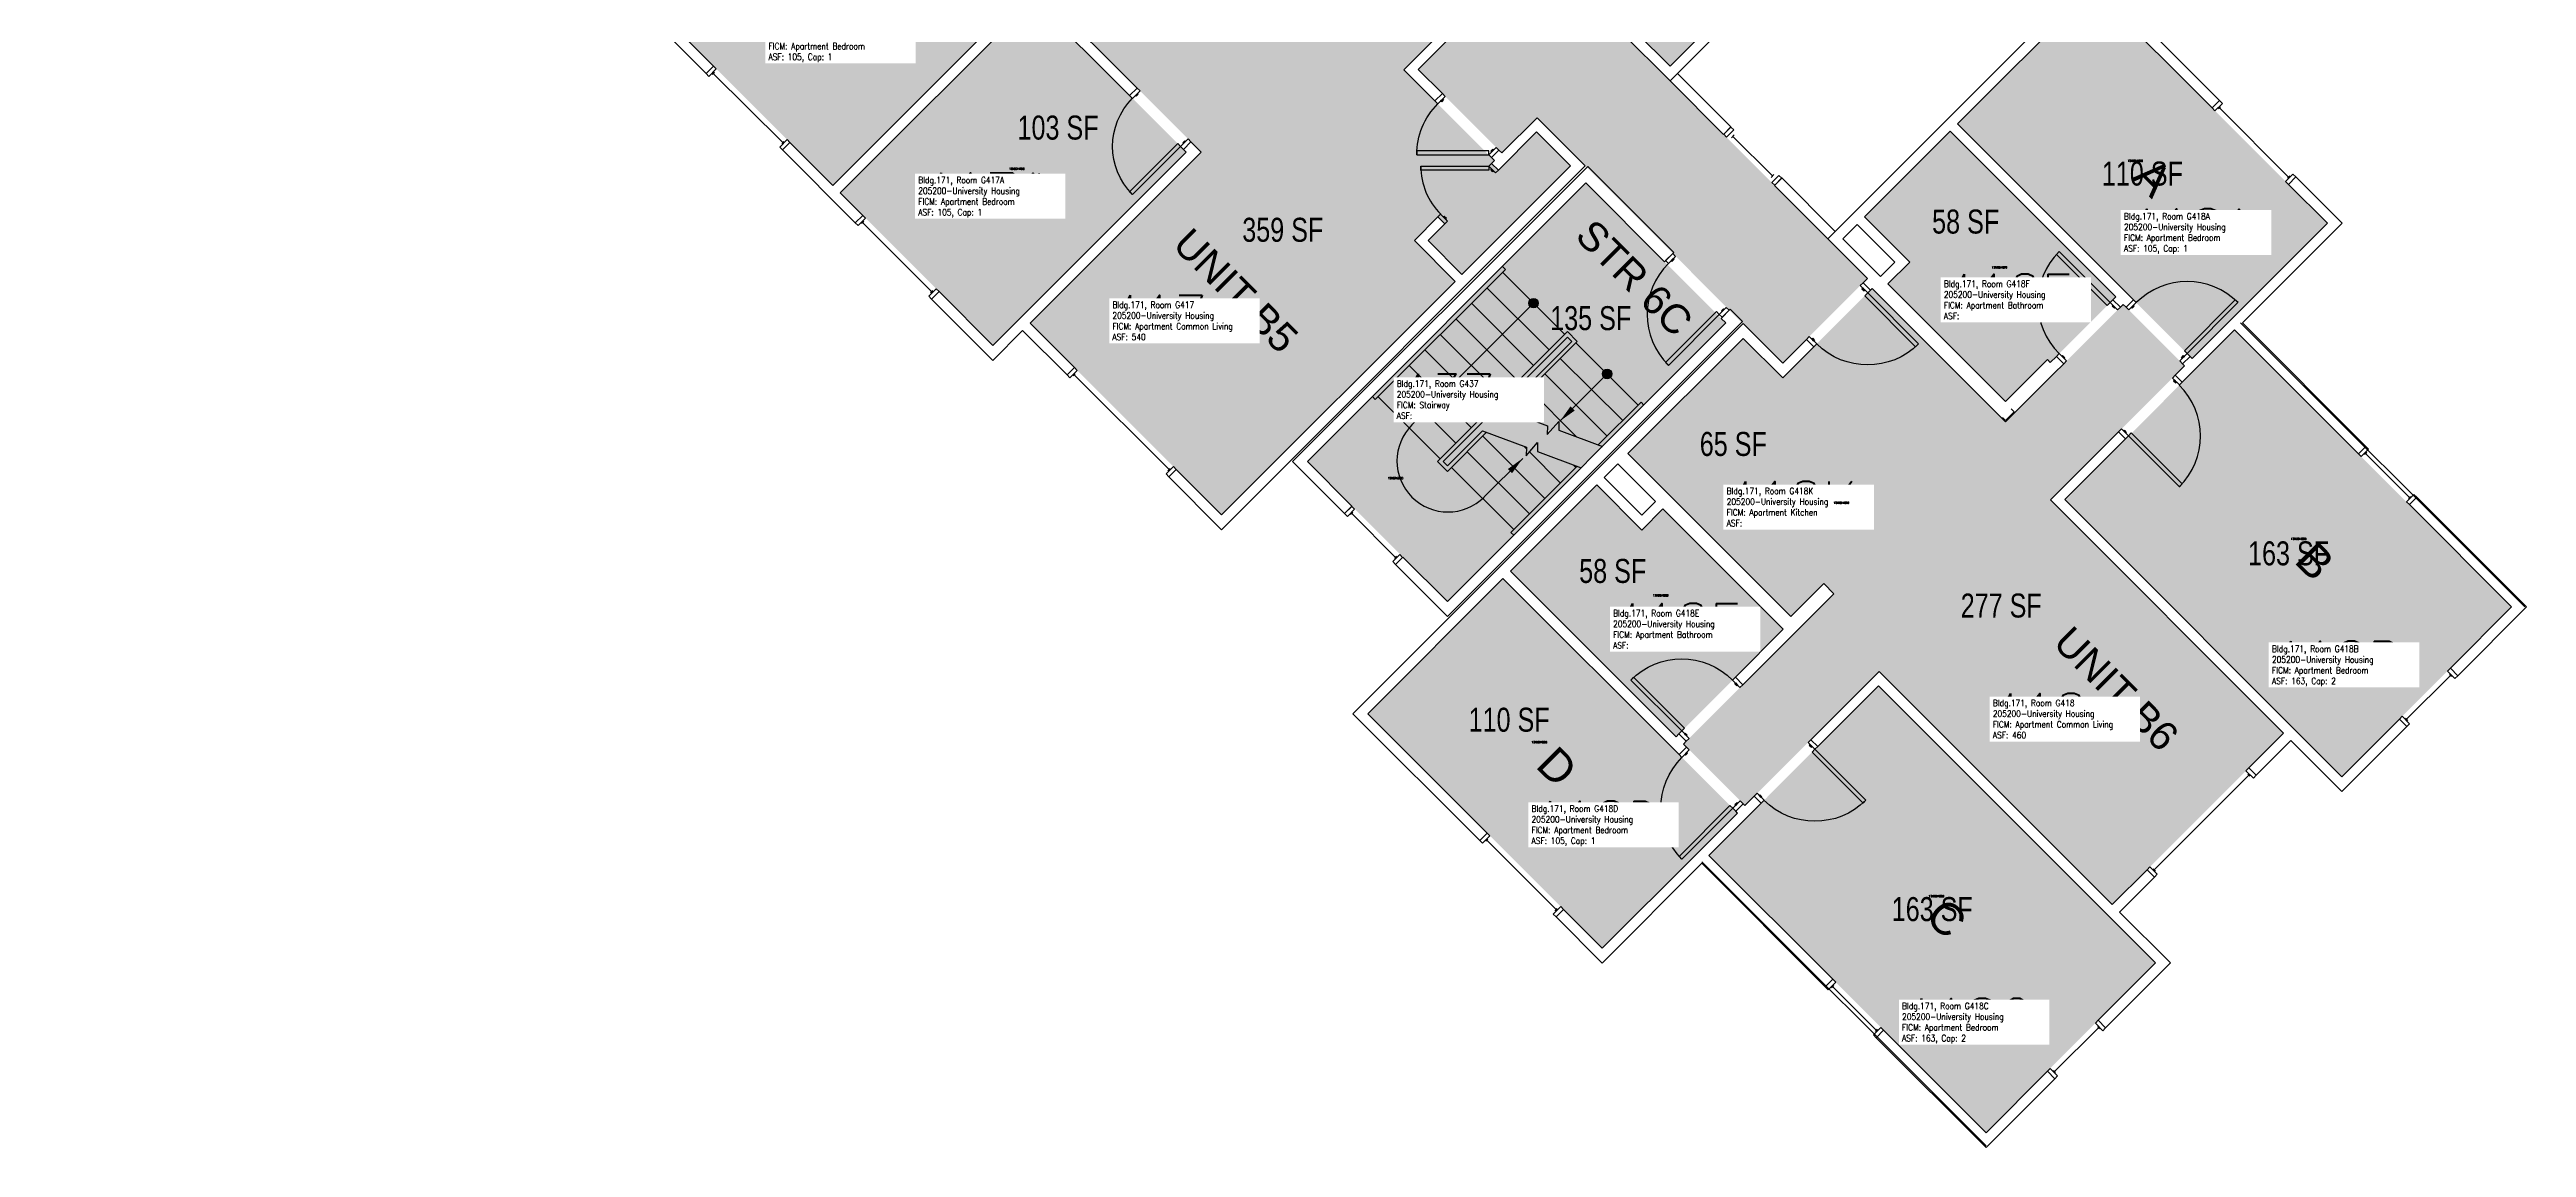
# Model space of a CAD drawing. Header units: inches. Extents: x 1062 to 4030, y -1482 to 1605.
# Drawn here: x 2791 to 4030, y -486 to 63 of the extents above; entities that cross this region are included whole.
import ezdxf
from ezdxf.enums import TextEntityAlignment as Align

# ---------------------------------------------------------------- set-up
doc = ezdxf.new("R2010")
doc.units = ezdxf.units.IN
doc.header["$LTSCALE"] = 192
doc.header["$MEASUREMENT"] = 0
for name, color, linetype in [('A-AREA-IDEN', 1, 'Continuous'), ('A-DOOR', 2, 'Continuous'), ('A-FLOR', 3, 'Continuous'), ('A-GLAZ', 1, 'Continuous'), ('A-IDEN-RNUM', 7, 'Continuous'), ('A-IDEN-SNUM', 4, 'Continuous'), ('A-IDEN-VNUM', 4, 'Continuous'), ('A-WALL', 5, 'Continuous'), ('AREA-TEXT', 3, 'Continuous'), ('Rooms-Category-Color', 7, 'Continuous'), ('Rooms-College-Color', 7, 'Continuous'), ('Rooms-Department-Color', 7, 'Continuous'), ('Rooms-Division-Color', 7, 'Continuous'), ('Rooms-Information', 7, 'Continuous')]:
    doc.layers.add(name, color=color, linetype=linetype)
doc.styles.add('AREA', font='arial.ttf', dxfattribs={"width": 0.75, "height": 12})
doc.styles.add('DIMS', font='arial.ttf')
doc.styles.add('Dimstyle', font='arial.ttf')
doc.styles.add('ROOMSNUMBER', font='txt.shx', dxfattribs={"height": 0.03})
doc.styles.add('ROOMVNUMBER', font='simplex.shx', dxfattribs={"width": 0.85})
doc.styles.get("Standard").update_dxf_attribs({"font": 'arial.ttf'})
doc.dimstyles.new('NBA 2004', dxfattribs={"dimscale": 48, "dimtxt": 0.09375, "dimasz": 0.09375, "dimexe": 0.125, "dimexo": 0.125, "dimgap": 0.0625, "dimtad": 1, "dimdec": 3, "dimzin": 3, "dimdsep": 46, "dimlunit": 4, "dimtxsty": 'DIMS', "dimblk": 'ARCHTICK', "dimcen": 0.09375, "dimdle": 0.125, "dimclrd": 256, "dimclre": 256, "dimclrt": 2, "dimadec": 0, "dimazin": 0, "dimtfac": 0.75, "dimtdec": 3, "dimtmove": 2, "dimatfit": 2, "dimfxl": 1, "dimfrac": 2, "dimtolj": 1, "dimtzin": 0, "dimlwd": -1, "dimlwe": -1, "dimarcsym": 0})

# ---------------------------------------------------------------- blocks, each defined once
blk = doc.blocks.new('_ArchTick')
at = {"color": 0, "linetype": 'ByBlock', "const_width": 0.15}
blk.add_lwpolyline([(-0.5, -0.5), (0.5, 0.5)], dxfattribs=at)

msp = doc.modelspace()

# ---------------------------------------------------------------- hatches: boundary and pattern name
at = {"layer": 'A-FLOR'}
h = msp.add_hatch(color=256, dxfattribs=at)
h.paths.add_polyline_path([(3535.8, -63.7), (3534, -61.9, 0.25479), (3531.8, -62.6), (3535.2, -65.9, 0.25479)])
h.paths.add_polyline_path([(3534, -61.9), (3535.8, -63.7, 0.294533)])
h.paths.add_polyline_path([(3533.5, -64.2), (3531.8, -62.6, 0.414214), (3531.8, -65.9)])
h.paths.add_polyline_path([(3535.2, -65.9), (3533.5, -64.2), (3531.8, -65.9, 0.414214)])
h = msp.add_hatch(color=256, dxfattribs=at)
h.paths.add_polyline_path([(3572.6, -99.1), (3570.8, -97.3, 0.25479), (3568.6, -97.9), (3572, -101.3, 0.25479)])
h.paths.add_polyline_path([(3570.8, -97.3), (3572.6, -99.1, 0.294533)])
h.paths.add_polyline_path([(3570.3, -99.6), (3568.6, -97.9, 0.414214), (3568.6, -101.3)])
h.paths.add_polyline_path([(3572, -101.3), (3570.3, -99.6), (3568.6, -101.3, 0.414214)])
at = {"layer": 'Rooms-Category-Color', "true_color": 0xadadad}
for points in [[(2330.9, 1232.9), (2373.3, 1275.4), (2633.6, 1015.1), (2651.2, 1032.8), (2709.5, 974.6), (2691.8, 956.9), (2821.9, 826.8), (2839.6, 844.5), (2897.8, 786.2), (2880.1, 768.6), (3535.9, 112.8), (3553.6, 130.5), (3595.4, 88.6), (3577.7, 71), (3700.5, -51.8), (3658, -94.2), (3535.3, 28.5), (3517.6, 10.9), (3475.8, 52.7), (3493.5, 70.3), (2837.7, 726.1), (2820, 708.5), (2761.8, 766.7), (2779.5, 784.4), (2649.3, 914.5), (2631.7, 896.8), (2573.5, 955), (2591.1, 972.7)], [(3559.7, -4.1), (3629.7, -74.1), (3490.4, -213.4), (3420.4, -143.4)]]:
    msp.add_hatch(color=253, dxfattribs=at).paths.add_polyline_path(points)
at = {"layer": 'Rooms-Category-Color', "true_color": 0x728ef3}
for points in [[(3503.5, 152.6), (3536.2, 119.9), (3553.9, 137.6), (3599.1, 92.4), (3600.5, 93.8), (3604, 90.3), (3584.9, 71.2), (3601.8, 54.3), (3656.1, 108.6), (3639.2, 125.5), (3630.8, 117.2), (3627.4, 120.6), (3639.2, 132.4), (3659.6, 112), (3776.3, 228.8), (3680.5, 324.6), (3594.9, 239), (3320.7, 513.3), (3279.7, 472.3), (3300.3, 451.7), (3307.3, 458.7), (3432.5, 333.5), (3425.5, 326.5), (3446.1, 305.9), (3455.9, 315.7), (3476.8, 294.7), (3471.7, 289.6), (3551, 210.3), (3508.3, 167.6), (3513.4, 162.5)], [(3453.7, 102.7), (3486.3, 70.1), (3468.7, 52.4), (3513.9, 7.1), (3512.5, 5.7), (3515.9, 2.3), (3535, 21.4), (3552, 4.4), (3497.7, -49.8), (3480.8, -32.9), (3489.1, -24.6), (3485.6, -21.1), (3473.9, -32.9), (3494.3, -53.3), (3377.5, -170), (3281.7, -74.2), (3367.3, 11.3), (3093, 285.6), (3134, 326.6), (3154.6, 306), (3147.5, 298.9), (3272.7, 173.7), (3279.8, 180.8), (3300.4, 160.2), (3290.6, 150.4), (3311.5, 129.5), (3316.7, 134.6), (3396, 55.3), (3438.6, 98), (3443.8, 92.9)], [(3448.5, 107.9), (3352, 204.4), (3299.4, 151.8), (3396, 55.3)], [(3279.7, 91.4), (3203.6, 167.5), (3106.9, 70.8), (3183.1, -5.3)], [(3263.1, -85.4), (3186.8, -9), (3283.5, 87.7), (3359.8, 11.3)], [(3813.2, 93.1), (3745.6, 25.5), (3833.6, -62.6), (3862.8, -91.8), (3930.5, -24.2)], [(3741.8, 21.8), (3824.7, -61.1), (3791.9, -93.9), (3790.5, -92.4), (3769.5, -113.4), (3710.7, -54.6), (3721.7, -43.7), (3699, -21), (3742.9, 22.8)], [(3828.4, -64.8), (3859.1, -95.5), (3792, -162.6), (3908.6, -279.2), (3822.9, -364.9), (3706.3, -248.4), (3639.2, -315.4), (3608.5, -284.7), (3683.7, -209.5), (3678.6, -204.3), (3719.7, -163.2), (3658, -101.6), (3702.8, -56.9), (3769.5, -123.6)], [(3580.7, -139.4), (3638.3, -81.8), (3719.7, -163.2), (3662.1, -220.8)], [(3884, -77.5), (3799.7, -162.4), (3937.8, -301), (4022.6, -216.1)], [(3565.1, -155), (3521.9, -198.2), (3604.8, -281), (3658.4, -227.3), (3598.2, -167.1), (3587.7, -177.7)], [(3518.2, -201.9), (3450.6, -269.5), (3567.9, -386.8), (3635.5, -319.2)], [(3706, -255.5), (3621.2, -340.4), (3759.8, -479), (3844.6, -394.1)]]:
    msp.add_hatch(color=171, dxfattribs=at).paths.add_polyline_path(points)
at = {"layer": 'Rooms-College-Color', "true_color": 0xadadad}
for points in [[(2330.9, 1232.9), (2373.3, 1275.4), (2633.6, 1015.1), (2651.2, 1032.8), (2709.5, 974.6), (2691.8, 956.9), (2821.9, 826.8), (2839.6, 844.5), (2897.8, 786.2), (2880.1, 768.6), (3535.9, 112.8), (3553.6, 130.5), (3595.4, 88.6), (3577.7, 71), (3700.5, -51.8), (3658, -94.2), (3535.3, 28.5), (3517.6, 10.9), (3475.8, 52.7), (3493.5, 70.3), (2837.7, 726.1), (2820, 708.5), (2761.8, 766.7), (2779.5, 784.4), (2649.3, 914.5), (2631.7, 896.8), (2573.5, 955), (2591.1, 972.7)], [(3503.5, 152.6), (3536.2, 119.9), (3553.9, 137.6), (3599.1, 92.4), (3600.5, 93.8), (3604, 90.3), (3584.9, 71.2), (3601.8, 54.3), (3656.1, 108.6), (3639.2, 125.5), (3630.8, 117.2), (3627.4, 120.6), (3639.2, 132.4), (3659.6, 112), (3776.3, 228.8), (3680.5, 324.6), (3594.9, 239), (3320.7, 513.3), (3279.7, 472.3), (3300.3, 451.7), (3307.3, 458.7), (3432.5, 333.5), (3425.5, 326.5), (3446.1, 305.9), (3455.9, 315.7), (3476.8, 294.7), (3471.7, 289.6), (3551, 210.3), (3508.3, 167.6), (3513.4, 162.5)], [(3453.7, 102.7), (3486.3, 70.1), (3468.7, 52.4), (3513.9, 7.1), (3512.5, 5.7), (3515.9, 2.3), (3535, 21.4), (3552, 4.4), (3497.7, -49.8), (3480.8, -32.9), (3489.1, -24.6), (3485.6, -21.1), (3473.9, -32.9), (3494.3, -53.3), (3377.5, -170), (3281.7, -74.2), (3367.3, 11.3), (3093, 285.6), (3134, 326.6), (3154.6, 306), (3147.5, 298.9), (3272.7, 173.7), (3279.8, 180.8), (3300.4, 160.2), (3290.6, 150.4), (3311.5, 129.5), (3316.7, 134.6), (3396, 55.3), (3438.6, 98), (3443.8, 92.9)], [(3448.5, 107.9), (3352, 204.4), (3299.4, 151.8), (3396, 55.3)], [(3279.7, 91.4), (3203.6, 167.5), (3106.9, 70.8), (3183.1, -5.3)], [(3263.1, -85.4), (3186.8, -9), (3283.5, 87.7), (3359.8, 11.3)], [(3813.2, 93.1), (3745.6, 25.5), (3833.6, -62.6), (3862.8, -91.8), (3930.5, -24.2)], [(3741.8, 21.8), (3824.7, -61.1), (3791.9, -93.9), (3790.5, -92.4), (3769.5, -113.4), (3710.7, -54.6), (3721.7, -43.7), (3699, -21), (3742.9, 22.8)], [(3559.7, -4.1), (3629.7, -74.1), (3490.4, -213.4), (3420.4, -143.4)], [(3828.4, -64.8), (3859.1, -95.5), (3792, -162.6), (3908.6, -279.2), (3822.9, -364.9), (3706.3, -248.4), (3639.2, -315.4), (3608.5, -284.7), (3683.7, -209.5), (3678.6, -204.3), (3719.7, -163.2), (3658, -101.6), (3702.8, -56.9), (3769.5, -123.6)], [(3580.7, -139.4), (3638.3, -81.8), (3719.7, -163.2), (3662.1, -220.8)], [(3884, -77.5), (3799.7, -162.4), (3937.8, -301), (4022.6, -216.1)], [(3565.1, -155), (3521.9, -198.2), (3604.8, -281), (3658.4, -227.3), (3598.2, -167.1), (3587.7, -177.7)], [(3518.2, -201.9), (3450.6, -269.5), (3567.9, -386.8), (3635.5, -319.2)], [(3706, -255.5), (3621.2, -340.4), (3759.8, -479), (3844.6, -394.1)]]:
    msp.add_hatch(color=253, dxfattribs=at).paths.add_polyline_path(points)
at = {"layer": 'Rooms-Department-Color', "true_color": 0xacacac}
for points in [[(2330.9, 1232.9), (2373.3, 1275.4), (2633.6, 1015.1), (2651.2, 1032.8), (2709.5, 974.6), (2691.8, 956.9), (2821.9, 826.8), (2839.6, 844.5), (2897.8, 786.2), (2880.1, 768.6), (3535.9, 112.8), (3553.6, 130.5), (3595.4, 88.6), (3577.7, 71), (3700.5, -51.8), (3658, -94.2), (3535.3, 28.5), (3517.6, 10.9), (3475.8, 52.7), (3493.5, 70.3), (2837.7, 726.1), (2820, 708.5), (2761.8, 766.7), (2779.5, 784.4), (2649.3, 914.5), (2631.7, 896.8), (2573.5, 955), (2591.1, 972.7)], [(3559.7, -4.1), (3629.7, -74.1), (3490.4, -213.4), (3420.4, -143.4)]]:
    msp.add_hatch(color=253, dxfattribs=at).paths.add_polyline_path(points)
at = {"layer": 'Rooms-Department-Color', "true_color": 0x604aed}
for points in [[(3503.5, 152.6), (3536.2, 119.9), (3553.9, 137.6), (3599.1, 92.4), (3600.5, 93.8), (3604, 90.3), (3584.9, 71.2), (3601.8, 54.3), (3656.1, 108.6), (3639.2, 125.5), (3630.8, 117.2), (3627.4, 120.6), (3639.2, 132.4), (3659.6, 112), (3776.3, 228.8), (3680.5, 324.6), (3594.9, 239), (3320.7, 513.3), (3279.7, 472.3), (3300.3, 451.7), (3307.3, 458.7), (3432.5, 333.5), (3425.5, 326.5), (3446.1, 305.9), (3455.9, 315.7), (3476.8, 294.7), (3471.7, 289.6), (3551, 210.3), (3508.3, 167.6), (3513.4, 162.5)], [(3453.7, 102.7), (3486.3, 70.1), (3468.7, 52.4), (3513.9, 7.1), (3512.5, 5.7), (3515.9, 2.3), (3535, 21.4), (3552, 4.4), (3497.7, -49.8), (3480.8, -32.9), (3489.1, -24.6), (3485.6, -21.1), (3473.9, -32.9), (3494.3, -53.3), (3377.5, -170), (3281.7, -74.2), (3367.3, 11.3), (3093, 285.6), (3134, 326.6), (3154.6, 306), (3147.5, 298.9), (3272.7, 173.7), (3279.8, 180.8), (3300.4, 160.2), (3290.6, 150.4), (3311.5, 129.5), (3316.7, 134.6), (3396, 55.3), (3438.6, 98), (3443.8, 92.9)], [(3448.5, 107.9), (3352, 204.4), (3299.4, 151.8), (3396, 55.3)], [(3279.7, 91.4), (3203.6, 167.5), (3106.9, 70.8), (3183.1, -5.3)], [(3263.1, -85.4), (3186.8, -9), (3283.5, 87.7), (3359.8, 11.3)], [(3813.2, 93.1), (3745.6, 25.5), (3833.6, -62.6), (3862.8, -91.8), (3930.5, -24.2)], [(3741.8, 21.8), (3824.7, -61.1), (3791.9, -93.9), (3790.5, -92.4), (3769.5, -113.4), (3710.7, -54.6), (3721.7, -43.7), (3699, -21), (3742.9, 22.8)], [(3828.4, -64.8), (3859.1, -95.5), (3792, -162.6), (3908.6, -279.2), (3822.9, -364.9), (3706.3, -248.4), (3639.2, -315.4), (3608.5, -284.7), (3683.7, -209.5), (3678.6, -204.3), (3719.7, -163.2), (3658, -101.6), (3702.8, -56.9), (3769.5, -123.6)], [(3580.7, -139.4), (3638.3, -81.8), (3719.7, -163.2), (3662.1, -220.8)], [(3884, -77.5), (3799.7, -162.4), (3937.8, -301), (4022.6, -216.1)], [(3565.1, -155), (3521.9, -198.2), (3604.8, -281), (3658.4, -227.3), (3598.2, -167.1), (3587.7, -177.7)], [(3518.2, -201.9), (3450.6, -269.5), (3567.9, -386.8), (3635.5, -319.2)], [(3706, -255.5), (3621.2, -340.4), (3759.8, -479), (3844.6, -394.1)]]:
    msp.add_hatch(color=173, dxfattribs=at).paths.add_polyline_path(points)
at = {"layer": 'Rooms-Division-Color', "true_color": 0xadadad}
for points in [[(2330.9, 1232.9), (2373.3, 1275.4), (2633.6, 1015.1), (2651.2, 1032.8), (2709.5, 974.6), (2691.8, 956.9), (2821.9, 826.8), (2839.6, 844.5), (2897.8, 786.2), (2880.1, 768.6), (3535.9, 112.8), (3553.6, 130.5), (3595.4, 88.6), (3577.7, 71), (3700.5, -51.8), (3658, -94.2), (3535.3, 28.5), (3517.6, 10.9), (3475.8, 52.7), (3493.5, 70.3), (2837.7, 726.1), (2820, 708.5), (2761.8, 766.7), (2779.5, 784.4), (2649.3, 914.5), (2631.7, 896.8), (2573.5, 955), (2591.1, 972.7)], [(3559.7, -4.1), (3629.7, -74.1), (3490.4, -213.4), (3420.4, -143.4)]]:
    msp.add_hatch(color=253, dxfattribs=at).paths.add_polyline_path(points)
at = {"layer": 'Rooms-Division-Color', "true_color": 0x604aed}
for points in [[(3503.5, 152.6), (3536.2, 119.9), (3553.9, 137.6), (3599.1, 92.4), (3600.5, 93.8), (3604, 90.3), (3584.9, 71.2), (3601.8, 54.3), (3656.1, 108.6), (3639.2, 125.5), (3630.8, 117.2), (3627.4, 120.6), (3639.2, 132.4), (3659.6, 112), (3776.3, 228.8), (3680.5, 324.6), (3594.9, 239), (3320.7, 513.3), (3279.7, 472.3), (3300.3, 451.7), (3307.3, 458.7), (3432.5, 333.5), (3425.5, 326.5), (3446.1, 305.9), (3455.9, 315.7), (3476.8, 294.7), (3471.7, 289.6), (3551, 210.3), (3508.3, 167.6), (3513.4, 162.5)], [(3453.7, 102.7), (3486.3, 70.1), (3468.7, 52.4), (3513.9, 7.1), (3512.5, 5.7), (3515.9, 2.3), (3535, 21.4), (3552, 4.4), (3497.7, -49.8), (3480.8, -32.9), (3489.1, -24.6), (3485.6, -21.1), (3473.9, -32.9), (3494.3, -53.3), (3377.5, -170), (3281.7, -74.2), (3367.3, 11.3), (3093, 285.6), (3134, 326.6), (3154.6, 306), (3147.5, 298.9), (3272.7, 173.7), (3279.8, 180.8), (3300.4, 160.2), (3290.6, 150.4), (3311.5, 129.5), (3316.7, 134.6), (3396, 55.3), (3438.6, 98), (3443.8, 92.9)], [(3448.5, 107.9), (3352, 204.4), (3299.4, 151.8), (3396, 55.3)], [(3279.7, 91.4), (3203.6, 167.5), (3106.9, 70.8), (3183.1, -5.3)], [(3263.1, -85.4), (3186.8, -9), (3283.5, 87.7), (3359.8, 11.3)], [(3813.2, 93.1), (3745.6, 25.5), (3833.6, -62.6), (3862.8, -91.8), (3930.5, -24.2)], [(3741.8, 21.8), (3824.7, -61.1), (3791.9, -93.9), (3790.5, -92.4), (3769.5, -113.4), (3710.7, -54.6), (3721.7, -43.7), (3699, -21), (3742.9, 22.8)], [(3828.4, -64.8), (3859.1, -95.5), (3792, -162.6), (3908.6, -279.2), (3822.9, -364.9), (3706.3, -248.4), (3639.2, -315.4), (3608.5, -284.7), (3683.7, -209.5), (3678.6, -204.3), (3719.7, -163.2), (3658, -101.6), (3702.8, -56.9), (3769.5, -123.6)], [(3580.7, -139.4), (3638.3, -81.8), (3719.7, -163.2), (3662.1, -220.8)], [(3884, -77.5), (3799.7, -162.4), (3937.8, -301), (4022.6, -216.1)], [(3565.1, -155), (3521.9, -198.2), (3604.8, -281), (3658.4, -227.3), (3598.2, -167.1), (3587.7, -177.7)], [(3518.2, -201.9), (3450.6, -269.5), (3567.9, -386.8), (3635.5, -319.2)], [(3706, -255.5), (3621.2, -340.4), (3759.8, -479), (3844.6, -394.1)]]:
    msp.add_hatch(color=173, dxfattribs=at).paths.add_polyline_path(points)

# ---------------------------------------------------------------- linework, layer by layer
at = {"layer": 'A-DOOR'}
for points in [[(3336.7, 41.9), (3335.3, 43.3), (3331.5, 39.6), (3333, 38.2)], [(3335.4, 40.7), (3335.8, 40.3), (3334.7, 39.3), (3334.4, 39.6)], [(3489.3, 39.2), (3487.9, 40.6), (3484.2, 36.9), (3485.6, 35.5)], [(3488.1, 37.9), (3488.4, 37.6), (3487.4, 36.5), (3487, 36.9)], [(3357, 14.2), (3355.6, 15.6), (3331.5, -8.5), (3333, -9.9)], [(3360.7, 17.9), (3362.1, 16.5), (3358.4, 12.7), (3357, 14.2)], [(3359.5, 16.6), (3359.1, 17), (3358.1, 15.9), (3358.4, 15.6)], [(3514.8, 13.7), (3516.2, 12.3), (3512.5, 8.6), (3511.1, 10)], [(3513.5, 12.5), (3513.2, 12.8), (3512.1, 11.8), (3512.5, 11.4)], [(3511.1, 10), (3511.1, 12), (3475.1, 12), (3475.1, 10)], [(3511.1, 4.3), (3511.1, 2.3), (3477.1, 2.3), (3477.1, 4.3)], [(3514.5, 0.9), (3515.9, 2.3), (3512.5, 5.7), (3511.1, 4.3)], [(3513.6, 1.8), (3513.2, 1.5), (3512.1, 2.6), (3512.5, 2.9)], [(3490.5, -23.2), (3489.1, -24.6), (3485.6, -21.1), (3487, -19.7)], [(3489.5, -22.2), (3489.9, -21.8), (3488.8, -20.8), (3488.5, -21.1)], [(3604.5, -40.8), (3603.1, -39.4), (3599.5, -42.9), (3601, -44.4)], [(3603.4, -41.9), (3603.8, -42.2), (3602.7, -43.3), (3602.4, -42.9)], [(3821.8, -63.9), (3820.4, -65.3), (3795, -39.9), (3796.4, -38.4)], [(3696.9, -55.4), (3698.3, -54), (3702, -57.7), (3700.6, -59.1)], [(3698.1, -56.6), (3697.7, -57), (3698.8, -58.1), (3699.2, -57.7)], [(3700.6, -59.1), (3699.2, -60.5), (3724.6, -86), (3726, -84.6)], [(3626.4, -69.8), (3625, -68.4), (3599.5, -93.9), (3601, -95.3)], [(3629.9, -66.3), (3631.4, -67.7), (3627.8, -71.2), (3626.4, -69.8)], [(3628.9, -67.3), (3628.5, -67), (3627.5, -68), (3627.8, -68.4)], [(3825.5, -67.6), (3827, -66.2), (3823.2, -62.5), (3821.8, -63.9)], [(3824.3, -66.4), (3824, -66.7), (3822.9, -65.7), (3823.2, -65.3)], [(3831.2, -67.6), (3829.8, -66.2), (3833.5, -62.5), (3834.9, -63.9)], [(3832.5, -66.4), (3832.8, -66.7), (3833.9, -65.7), (3833.5, -65.3)], [(3860.4, -89.4), (3859, -88), (3884.4, -62.5), (3885.8, -63.9)], [(3671.4, -80.9), (3670, -82.3), (3673.7, -86), (3675.1, -84.6)], [(3672.6, -82.1), (3673, -81.7), (3674, -82.8), (3673.7, -83.2)], [(3800.1, -93.1), (3798.7, -94.5), (3795, -90.8), (3796.4, -89.3)], [(3798.9, -91.8), (3799.2, -91.5), (3798.1, -90.4), (3797.8, -90.8)], [(3856.7, -93.1), (3858.1, -94.5), (3861.8, -90.8), (3860.4, -89.4)], [(3857.9, -91.8), (3857.6, -91.5), (3858.6, -90.4), (3859, -90.8)], [(3853, -101.7), (3854.4, -100.2), (3857.9, -103.7), (3856.5, -105.1)], [(3854, -102.6), (3853.6, -103), (3854.7, -104), (3855.1, -103.7)], [(3827.6, -127.1), (3826.1, -128.5), (3829.6, -132), (3831, -130.6)], [(3828.5, -128.1), (3828.9, -127.7), (3829.9, -128.8), (3829.6, -129.1)], [(3831, -130.6), (3832.4, -129.1), (3857.9, -154.6), (3856.5, -156)], [(3607.6, -278.1), (3609, -276.7), (3583.5, -251.3), (3582.1, -252.7)], [(3636.7, -256.4), (3638.2, -255), (3634.5, -251.3), (3633, -252.7)], [(3635.5, -255.2), (3635.2, -255.5), (3634.1, -254.5), (3634.5, -254.1)], [(3611.3, -281.9), (3609.9, -283.3), (3606.2, -279.6), (3607.6, -278.1)], [(3610.1, -280.6), (3610.4, -280.3), (3609.3, -279.2), (3609, -279.6)], [(3670.8, -283.9), (3672.2, -282.5), (3675.6, -285.9), (3674.2, -287.3)], [(3671.8, -284.9), (3671.4, -285.2), (3672.5, -286.3), (3672.8, -285.9)], [(3611.4, -287.6), (3610, -286.2), (3606.3, -289.9), (3607.7, -291.4)], [(3610.2, -288.9), (3610.5, -289.2), (3609.5, -290.3), (3609.1, -289.9)], [(3674.2, -287.3), (3672.8, -288.8), (3698.3, -314.2), (3699.7, -312.8)], [(3645.3, -309.3), (3643.9, -310.8), (3647.4, -314.2), (3648.8, -312.8)], [(3633.2, -316.8), (3631.7, -315.4), (3606.3, -340.9), (3607.7, -342.3)], [(3636.9, -313.1), (3638.3, -314.5), (3634.6, -318.2), (3633.2, -316.8)], [(3635.6, -314.3), (3635.3, -314), (3634.2, -315), (3634.6, -315.4)], [(3646.3, -310.3), (3646.7, -310), (3647.7, -311), (3647.4, -311.4)]]:
    msp.add_lwpolyline(points, close=True, dxfattribs=at)
at = {"layer": 'A-DOOR', "extrusion": (0, 0, -1)}
for centre, radius, start, end in [((-3357, 14.2), 34, 315, 45), ((-3511.1, 10), 36, 360, 45), ((-3700.6, -59.1), 36, 225, 315), ((-3607.6, -278.1), 36, 45, 135), ((-3633.2, -316.8), 36, 315, 45), ((-3674.2, -287.3), 36, 225, 315)]:
    msp.add_arc(centre, radius, start, end, dxfattribs=at)
at = {"layer": 'A-DOOR'}
for centre, radius, start, end in [((3511.1, 4.3), 34, 180, 225), ((3626.4, -69.8), 36, 135, 225), ((3821.8, -63.9), 36, 135, 225), ((3860.4, -89.4), 36, 45, 135), ((3831, -130.6), 36, 315, 45)]:
    msp.add_arc(centre, radius, start, end, dxfattribs=at)
at = {"layer": 'A-FLOR'}
for p, q in [((3519.4, -47.3), (3454.3, -112.3)), ((3519.4, -47.3), (3518, -45.9)), ((3549.1, -79.8), (3518, -48.7)), ((3541.3, -87.6), (3510.2, -56.5)), ((3533.5, -64.2), (3472.7, -125.1)), ((3525.7, -103.1), (3494.6, -72)), ((3533.5, -95.4), (3502.4, -64.2)), ((3550.5, -78.4), (3485.4, -143.4)), ((3518, -110.9), (3486.8, -79.8)), ((3550.5, -81.2), (3488.3, -143.4)), ((3518.6, -117.4), (3552.6, -83.3)), ((3520.6, -118.1), (3555.4, -83.3)), ((3550.5, -78.4), (3555.4, -83.3)), ((3550.5, -81.2), (3552.6, -83.3)), ((3554.7, -84), (3585.8, -115.2)), ((3502.4, -126.5), (3471.3, -95.4)), ((3510.2, -118.7), (3479.1, -87.6)), ((3546.9, -91.8), (3578.1, -122.9)), ((3454.3, -112.3), (3452.9, -110.9)), ((3486.8, -142), (3455.7, -110.9)), ((3494.6, -134.2), (3463.5, -103.1)), ((3531.4, -107.4), (3555, -131)), ((3539.2, -99.6), (3570.3, -130.7)), ((3523.6, -115.2), (3530.2, -121.7)), ((3587.3, -113.7), (3565.9, -135.1)), ((3587.3, -113.7), (3588.7, -115.2)), ((3508, -128), (3490.4, -145.6)), ((3510, -128.7), (3490.4, -148.4)), ((3508.1, -130.7), (3539.2, -161.8)), ((3508.1, -130.7), (3539.2, -161.8)), ((3528.6, -135.7), (3529.8, -136.9)), ((3485.4, -143.4), (3490.4, -148.4)), ((3488.3, -143.4), (3490.4, -145.6)), ((3492.5, -146.3), (3523.6, -177.4)), ((3500.3, -138.5), (3531.4, -169.6)), ((3555.3, -145.7), (3522.2, -178.8)), ((3531.5, -138.6), (3546.9, -154)), ((3553.4, -145), (3554.7, -146.3)), ((3523.6, -180.2), (3522.2, -178.8))]:
    msp.add_line(p, q, dxfattribs=at)
for points in [[(3518.6, -117.4), (3540.5, -125.5), (3540.4, -129.9), (3546.1, -123.3), (3546.1, -127.7), (3568, -135.9)], [(3508, -128), (3529.9, -136.2), (3529.8, -140.5), (3535.5, -133.9), (3535.5, -138.3), (3557.4, -146.5)]]:
    msp.add_lwpolyline(points, dxfattribs=at)
for centre in [(3533.5, -64.2), (3570.3, -99.6)]:
    msp.add_circle(centre, 2.38, dxfattribs=at)
msp.add_arc((3490.7, -143.1), 25.5, 135, 315, dxfattribs=at)
at = {"layer": 'A-GLAZ'}
for p, q in [((3123.9, 51.2), (3122.8, 50.2)), ((3158, 16.1), (3123.3, 50.7)), ((3877, 34), (3876, 33)), ((3876.5, 33.5), (3911.1, -1.2)), ((3158.5, 16.6), (3157.5, 15.5)), ((3633.9, 19.9), (3632.5, 18.5)), ((3653, -0.6), (3633.2, 19.2)), ((3653.7, 0.1), (3652.3, -1.3)), ((3911.7, -0.6), (3910.6, -1.7)), ((3198.5, -23.3), (3197.4, -24.4)), ((3232.6, -58.5), (3197.9, -23.9)), ((3233.1, -58), (3232, -59.1)), ((3304.3, -99.5), (3303.3, -100.6)), ((3351.2, -147.4), (3303.8, -100.1)), ((3351.7, -146.9), (3350.6, -148)), ((3950.2, -138.9), (3949.1, -139.9)), ((3949.6, -139.4), (3971.6, -161.3)), ((3972.1, -160.8), (3971, -161.8)), ((3443.1, -168.8), (3442, -169.9)), ((3442.6, -169.3), (3464.5, -191.3)), ((3465, -190.7), (3464, -191.8)), ((3970.1, -272.3), (3992.1, -250.4)), ((3991.5, -249.9), (3992.6, -250.9)), ((3969.6, -271.8), (3970.7, -272.9)), ((3891.3, -300.2), (3843.9, -347.6)), ((3890.8, -299.7), (3891.8, -300.8)), ((3509.7, -333.3), (3510.7, -332.3)), ((3510.2, -332.8), (3544.8, -367.4)), ((3843.4, -347.1), (3844.5, -348.2)), ((3544.3, -368), (3545.4, -366.9)), ((3682.5, -406.5), (3683.6, -405.4)), ((3683.1, -406), (3705, -427.9)), ((3704.5, -428.4), (3705.5, -427.3)), ((3816, -426.5), (3794.1, -448.4)), ((3815.5, -425.9), (3816.5, -427)), ((3793.5, -447.9), (3794.6, -448.9))]:
    msp.add_line(p, q, dxfattribs=at)
for points in [[(3121.1, 49.2), (3119.7, 50.6), (3123.4, 54.3), (3124.8, 52.9)], [(3874.3, 32), (3872.9, 33.4), (3876.6, 37.1), (3878, 35.7)], [(3156.5, 13.8), (3157.9, 12.4), (3161.6, 16.1), (3160.2, 17.6)], [(3630, 18.8), (3628.6, 20.3), (3632.2, 23.8), (3633.6, 22.4)], [(3909.6, -3.4), (3911, -4.8), (3914.8, -1.1), (3913.3, 0.3)], [(3652.7, -3.8), (3654.1, -5.2), (3657.6, -1.7), (3656.2, -0.3)], [(3195.7, -25.4), (3194.3, -24), (3198, -20.3), (3199.4, -21.7)], [(3231.1, -60.7), (3232.5, -62.2), (3236.2, -58.4), (3234.8, -57)], [(3301.6, -101.6), (3300.2, -100.1), (3303.9, -96.4), (3305.3, -97.8)], [(3947.4, -140.9), (3946, -139.5), (3949.7, -135.8), (3951.1, -137.2)], [(3349.7, -149.6), (3351.1, -151.1), (3354.8, -147.3), (3353.4, -145.9)], [(3970, -163.5), (3971.5, -164.9), (3975.2, -161.2), (3973.8, -159.8)], [(3440.4, -170.8), (3439, -169.3), (3442.6, -165.8), (3444, -167.2)], [(3463.1, -193.4), (3464.5, -194.8), (3468, -191.3), (3466.6, -189.8)], [(3994.3, -251.9), (3995.7, -250.5), (3992, -246.8), (3990.6, -248.2)], [(3971.6, -274.5), (3970.2, -275.9), (3966.5, -272.2), (3967.9, -270.8)], [(3893.5, -301.7), (3894.9, -300.3), (3891.2, -296.6), (3889.8, -298)], [(3511.7, -330.6), (3510.3, -329.2), (3506.6, -332.9), (3508, -334.3)], [(3845.4, -349.8), (3844, -351.2), (3840.3, -347.5), (3841.7, -346.1)], [(3547.1, -365.9), (3548.5, -367.4), (3544.8, -371.1), (3543.3, -369.7)], [(3684.6, -403.7), (3683.2, -402.3), (3679.4, -406), (3680.9, -407.5)], [(3707.2, -426.4), (3708.6, -427.8), (3704.9, -431.5), (3703.5, -430.1)], [(3818.2, -428), (3819.6, -426.6), (3815.9, -422.8), (3814.5, -424.3)], [(3795.6, -450.6), (3794.2, -452), (3790.5, -448.3), (3791.9, -446.9)]]:
    msp.add_lwpolyline(points, close=True, dxfattribs=at)
at = {"layer": 'A-WALL'}
for p, q in [((3601.8, 46.9), (3783.7, 228.8)), ((3235.6, 142.9), (3335.3, 43.3)), ((3656.1, 108.6), (3601.8, 54.3)), ((3680.7, -32), (3813.2, 100.5)), ((3813.2, 100.5), (3876.6, 37.1)), ((3119.7, 50.6), (3083.3, 87)), ((3183.1, -5.3), (3279.7, 91.4)), ((3283.5, 87.7), (3186.8, -9)), ((3331.5, 39.6), (3283.5, 87.7)), ((3813.2, 93.1), (3745.6, 25.5)), ((3872.9, 33.4), (3813.2, 93.1)), ((3106.9, 70.8), (3123.4, 54.3)), ((3468.7, 52.4), (3486.3, 70.1)), ((3493.5, 70.3), (3475.8, 52.7)), ((3577.7, 71), (3601.8, 46.9)), ((3601.8, 54.3), (3584.9, 71.2)), ((3123.4, 54.3), (3119.7, 50.6)), ((3484.2, 36.9), (3468.7, 52.4)), ((3475.8, 52.7), (3487.9, 40.6)), ((3605.5, 50.6), (3601.8, 46.9)), ((3632.2, 23.9), (3605.5, 50.6)), ((3335.3, 43.3), (3331.5, 39.6)), ((3487.9, 40.6), (3484.2, 36.9)), ((3601.8, 46.9), (3628.5, 20.2)), ((3517.6, 10.9), (3535.3, 28.5)), ((3535.3, 28.5), (3559.4, 4.4)), ((3745.6, 25.5), (3833.5, -62.5)), ((3876.6, 37.1), (3872.9, 33.4)), ((3157.9, 12.4), (3161.6, 16.1)), ((3194.3, -24), (3157.9, 12.4)), ((3161.6, 16.1), (3183.1, -5.3)), ((3358.4, 12.7), (3362.1, 16.5)), ((3359.8, 11.3), (3358.4, 12.7)), ((3362.1, 16.5), (3367.3, 11.3)), ((3535, 21.4), (3515.9, 2.3)), ((3552, 4.4), (3535, 21.4)), ((3628.5, 20.2), (3632.2, 23.9)), ((3741.8, 21.8), (3699, -21)), ((3824.7, -61.1), (3741.8, 21.8)), ((3263.1, -85.4), (3359.8, 11.3)), ((3367.3, 11.3), (3281.7, -74.2)), ((3559.4, 4.4), (3377.5, -177.5)), ((3560.6, 4.2), (3413, -143.4)), ((3497.7, -49.8), (3552, 4.4)), ((3512.5, 8.6), (3516.2, 12.3)), ((3513.9, 7.1), (3512.5, 8.6)), ((3512.5, 5.7), (3513.9, 7.1)), ((3515.9, 2.3), (3512.5, 5.7)), ((3516.2, 12.3), (3517.6, 10.9)), ((3603.6, -38.9), (3560.6, 4.2)), ((3186.8, -9), (3198, -20.3)), ((3420.4, -143.4), (3559.7, -4.1)), ((3559.7, -4.1), (3599, -43.5)), ((3657.7, -1.6), (3654, -5.3)), ((3654, -5.3), (3680.7, -32)), ((3684.4, -28.3), (3657.7, -1.6)), ((3911, -4.8), (3914.8, -1.1)), ((3930.5, -24.2), (3911, -4.8)), ((3914.8, -1.1), (3937.9, -24.2)), ((3198, -20.3), (3194.3, -24)), ((3473.9, -32.9), (3485.6, -21.1)), ((3489.1, -24.6), (3480.8, -32.9)), ((3485.6, -21.1), (3489.1, -24.6)), ((3695.3, -24.8), (3688.1, -32)), ((3714.2, -43.7), (3695.3, -24.8)), ((3699, -21), (3721.7, -43.7)), ((3883.9, -70.8), (3930.5, -24.2)), ((3937.9, -24.2), (3888, -74.1)), ((3494.3, -53.3), (3473.9, -32.9)), ((3480.8, -32.9), (3497.7, -49.8)), ((3680.7, -32), (3684.4, -28.3)), ((3700.5, -51.8), (3680.7, -32)), ((3688.1, -32), (3707, -50.9)), ((3599, -43.5), (3603.6, -38.9)), ((3707, -50.9), (3714.2, -43.7)), ((3721.7, -43.7), (3710.7, -54.6)), ((3232.5, -62.2), (3236.2, -58.4)), ((3236.2, -58.4), (3263.1, -85.4)), ((3377.5, -170), (3494.3, -53.3)), ((3698.3, -54), (3700.5, -51.8)), ((3702, -57.7), (3698.3, -54)), ((3702.8, -56.9), (3702, -57.7)), ((3769.5, -123.6), (3702.8, -56.9)), ((3710.7, -54.6), (3769.5, -113.4)), ((3823.2, -62.5), (3824.7, -61.1)), ((3263.1, -92.8), (3232.5, -62.2)), ((3281.7, -74.2), (3303.9, -96.4)), ((3490.4, -220.9), (3638, -73.3)), ((3629.7, -74.1), (3490.4, -213.4)), ((3631.9, -67.2), (3627.3, -71.8)), ((3627.3, -71.8), (3629.7, -74.1)), ((3638, -73.3), (3631.9, -67.2)), ((3827, -66.2), (3823.2, -62.5)), ((3828.4, -64.8), (3827, -66.2)), ((3829.8, -66.2), (3828.4, -64.8)), ((3833.5, -62.5), (3829.8, -66.2)), ((3862.8, -91.8), (3883.9, -70.8)), ((4029.2, -216.1), (3887.1, -74.1)), ((3888, -74.1), (3949.7, -135.8)), ((3278, -77.9), (3263.1, -92.8)), ((3300.2, -100.1), (3278, -77.9)), ((3443.2, -269.5), (3638.3, -74.4)), ((3638.3, -81.8), (3580.7, -139.4)), ((3638.3, -74.4), (3658.1, -94.2)), ((3658.1, -101.6), (3638.3, -81.8)), ((3658.1, -94.2), (3670, -82.3)), ((3673.7, -86), (3658.1, -101.6)), ((3670, -82.3), (3673.7, -86)), ((3884, -77.5), (3857.9, -103.7)), ((3946, -139.5), (3884, -77.5)), ((3303.9, -96.4), (3300.2, -100.1)), ((3769.5, -113.4), (3790.5, -92.4)), ((3790.5, -92.4), (3791.9, -93.9)), ((3791.9, -93.9), (3795, -90.8)), ((3798.7, -94.5), (3793.9, -99.2)), ((3795, -90.8), (3798.7, -94.5)), ((3854.4, -100.2), (3859.1, -95.5)), ((3858.1, -94.5), (3861.8, -90.8)), ((3859.1, -95.5), (3858.1, -94.5)), ((3861.8, -90.8), (3862.8, -91.8)), ((3793.9, -99.2), (3769.5, -123.6)), ((3857.9, -103.7), (3854.4, -100.2)), ((3768.1, -121.3), (3769.5, -122.8)), ((3769.5, -122.8), (3773.8, -118.5)), ((3773.8, -118.5), (3772.3, -117.1)), ((3792, -162.6), (3826.1, -128.5)), ((3829.6, -132), (3799.2, -162.4)), ((3826.1, -128.5), (3829.6, -132)), ((3949.7, -135.8), (3946, -139.5)), ((3351.1, -151.1), (3354.8, -147.3)), ((3354.8, -147.3), (3377.5, -170)), ((3413, -143.4), (3438.9, -169.4)), ((3442.7, -165.7), (3420.4, -143.4)), ((3575.6, -144.5), (3568.8, -151.3)), ((3594.5, -163.4), (3575.6, -144.5)), ((3580.7, -139.4), (3662.1, -220.8)), ((3377.5, -177.5), (3351.1, -151.1)), ((3565.1, -155), (3521.9, -198.2)), ((3587.7, -177.7), (3565.1, -155)), ((3568.8, -151.3), (3587.7, -170.2)), ((3438.9, -169.4), (3442.7, -165.7)), ((3587.7, -170.2), (3594.5, -163.4)), ((3598.2, -167.1), (3587.7, -177.7)), ((3658.4, -227.3), (3598.2, -167.1)), ((3908.6, -279.2), (3792, -162.6)), ((3799.2, -162.4), (3937.8, -301)), ((3971.5, -164.9), (3975.2, -161.2)), ((4022.6, -216.1), (3971.5, -164.9)), ((3975.2, -161.2), (4030.1, -216.1)), ((3468.1, -191.2), (3464.4, -194.9)), ((3464.4, -194.9), (3490.4, -220.9)), ((3490.4, -213.4), (3468.1, -191.2)), ((3521.9, -198.2), (3604.8, -281)), ((3518.2, -201.9), (3450.6, -269.5)), ((3606.3, -289.9), (3518.2, -201.9)), ((3662.1, -220.8), (3678.6, -204.3)), ((3683.7, -209.5), (3664.1, -229.1)), ((3678.6, -204.3), (3683.7, -209.5)), ((3992, -246.8), (4022.6, -216.1)), ((4030.1, -216.1), (3995.7, -250.5)), ((3634.5, -251.3), (3658.4, -227.3)), ((3664.1, -229.1), (3638.2, -255)), ((3995.7, -250.5), (3992, -246.8)), ((3638.2, -255), (3634.5, -251.3)), ((3672.2, -282.5), (3706.3, -248.4)), ((3706, -255.5), (3675.6, -285.9)), ((3844.6, -394.1), (3706, -255.5)), ((3706.3, -248.4), (3822.9, -364.9)), ((3506.6, -332.9), (3443.2, -269.5)), ((3450.6, -269.5), (3510.3, -329.2)), ((3937.8, -301), (3966.5, -272.2)), ((3966.5, -272.2), (3970.2, -275.9)), ((3604.8, -281), (3606.2, -279.6)), ((3606.2, -279.6), (3609.9, -283.3)), ((3609.9, -283.3), (3608.5, -284.7)), ((3608.5, -284.7), (3610, -286.2)), ((3675.6, -285.9), (3672.2, -282.5)), ((3891.2, -296.6), (3908.6, -279.2)), ((3912.3, -282.9), (3894.9, -300.3)), ((3937.8, -308.4), (3912.3, -282.9)), ((3970.2, -275.9), (3937.8, -308.4)), ((3610, -286.2), (3606.3, -289.9)), ((3894.9, -300.3), (3891.2, -296.6)), ((3614.5, -340.2), (3635.5, -319.2)), ((3647.4, -314.2), (3621.2, -340.4)), ((3634.6, -318.2), (3638.3, -314.5)), ((3635.5, -319.2), (3634.6, -318.2)), ((3638.3, -314.5), (3639.2, -315.4)), ((3639.2, -315.4), (3643.9, -310.8)), ((3643.9, -310.8), (3647.4, -314.2)), ((3510.3, -329.2), (3506.6, -332.9)), ((3567.9, -386.8), (3614.5, -340.2)), ((3617.7, -344.3), (3567.9, -394.2)), ((3759.8, -485.5), (3617.7, -343.5)), ((3679.4, -406), (3617.7, -344.3)), ((3621.2, -340.4), (3683.2, -402.3)), ((3822.9, -364.9), (3840.3, -347.5)), ((3844, -351.2), (3826.6, -368.7)), ((3840.3, -347.5), (3844, -351.2)), ((3544.8, -371.1), (3548.5, -367.4)), ((3567.9, -394.2), (3544.8, -371.1)), ((3548.5, -367.4), (3567.9, -386.8)), ((3826.6, -368.7), (3852.1, -394.1)), ((3815.9, -422.8), (3844.6, -394.1)), ((3852.1, -394.1), (3819.6, -426.6)), ((3683.2, -402.3), (3679.4, -406)), ((3704.9, -431.5), (3708.6, -427.8)), ((3759.8, -486.4), (3704.9, -431.5)), ((3708.6, -427.8), (3759.8, -479)), ((3819.6, -426.6), (3815.9, -422.8)), ((3759.8, -479), (3790.5, -448.3)), ((3794.2, -452), (3759.8, -486.4)), ((3790.5, -448.3), (3794.2, -452))]:
    msp.add_line(p, q, dxfattribs=at)

# ---------------------------------------------------------------- texts
at = {"layer": 'A-AREA-IDEN'}
for s, p in [('STR 6C', (3578.9, -56.6)), ('UNIT B5', (3379.6, -63)), ('UNIT B6', (3819.9, -262.1))]:
    msp.add_text(s, height=14.4, rotation=315, dxfattribs=at).set_placement(p, align=Align.CENTER)
at = {"layer": 'A-AREA-IDEN', "char_height": 16, "width": 1, "attachment_point": 1, "rotation": 314.9967, "style": 'Dimstyle'}
for s, insert in [('{\\C1;B}', (3207.3, 82)), ('{\\C1;A}', (3281.9, 5.4)), ('{\\C1;A}', (3843.6, 9.5)), ('{\\C1;B}', (3924.7, -182.3)), ('{\\C1;D}', (3545.3, -284.6)), ('{\\C1;C}', (3740, -360.4))]:
    msp.add_mtext(s, dxfattribs=dict(at, insert=insert))
at = {"layer": 'A-IDEN-RNUM', "style": 'ROOMSNUMBER', "width": 0.85}
for s, p in [('0417-A0', (3275.1, 3)), ('0418-A0', (3834.4, 7)), ('0418-F0', (3766.5, -46.3)), ('0417-00', (3333, -67.4)), ('0437-00', (3464.5, -151.7)), ('0418-K0', (3687.4, -164)), ('0418-B0', (3916.1, -182.1)), ('0418-E0', (3597.1, -210.3)), ('0418-00', (3797.5, -263.2)), ('0418-D0', (3536.4, -283.8)), ('0418-C0', (3735, -360.8))]:
    msp.add_text(s, height=1, dxfattribs=at).set_placement(p, align=Align.MIDDLE_CENTER)
at = {"layer": 'A-IDEN-SNUM', "style": 'ROOMSNUMBER', "width": 0.85}
for s, p in [('1710G417A0', (3275.1, 3)), ('1710G418A0', (3834.4, 7)), ('1710G418F0', (3766.5, -46.3)), ('1710G41700', (3333, -67.4)), ('1710G43700', (3464.5, -151.7)), ('1710G418K0', (3687.4, -164)), ('1710G418B0', (3916.1, -182.1)), ('1710G418E0', (3597.1, -210.3)), ('1710G41800', (3797.5, -263.2)), ('1710G418D0', (3536.4, -283.8)), ('1710G418C0', (3735, -360.8))]:
    msp.add_text(s, height=1, dxfattribs=at).set_placement(p, align=Align.MIDDLE_CENTER)
at = {"layer": 'A-IDEN-VNUM', "style": 'ROOMVNUMBER', "width": 0.85}
for s, p in [('417B', (3182.8, 67.5)), ('417A', (3258.5, -10.2)), ('418A', (3861.6, -28.2)), ('417', (3345.7, -71.5)), ('418F', (3770.2, -61)), ('437', (3489.7, -110.8)), ('418K', (3662, -164.6)), ('418E', (3604.7, -225.6)), ('418B', (3934.7, -244.5)), ('418', (3785.9, -270.6)), ('418D', (3564.4, -324.5)), ('418C', (3750.1, -423.1))]:
    msp.add_text(s, height=22.5, dxfattribs=at).set_placement(p, align=Align.MIDDLE_CENTER)
at = {"layer": 'AREA-TEXT', "style": 'AREA', "width": 0.75}
for s, p in [('103 SF', (3295.7, 23.6)), ('110 SF', (3838, 0.6)), ('359 SF', (3408.1, -27.5)), ('58 SF', (3749.6, -23.4)), ('135 SF', (3562.1, -71.7)), ('65 SF', (3633.4, -134.6)), ('163 SF', (3911.1, -189.3)), ('58 SF', (3573.1, -198.1)), ('277 SF', (3767.4, -215.4)), ('110 SF', (3521.3, -272.5)), ('163 SF', (3732.9, -367.2))]:
    msp.add_text(s, height=12, dxfattribs=at).set_placement(p, align=Align.MIDDLE_CENTER)

# ---------------------------------------------------------------- leaders
at = {"layer": 'A-FLOR'}
for points in [[(3546.7, -123.2), (3570.3, -99.6)], [(3528.1, -141.8), (3508.8, -161.1)]]:
    msp.add_leader(points, dimstyle='NBA 2004', override={"dimscale": 96, "dimasz": 0.09375, "dimgap": 0.0625, "dimtad": 0}, dxfattribs=at)

# ---------------------------------------------------------------- next in the draw order: texts
at = {"layer": 'Rooms-Information', "char_height": 3.214, "width": 72, "attachment_point": 7, "style": 'ROOMVNUMBER', "bg_fill": 3, "box_fill_scale": 1.5, "bg_fill_color": 256, "bg_fill_true_color": 13158600, "bg_fill_transparency": 0}
for s, insert in [('Bldg.171, Room G417B^M^J205200-University Housing^M^JFICM: Apartment Bedroom^M^JASF: 105, Cap: 1', (3150.9, 56.3)), ('Bldg.171, Room G417A^M^J205200-University Housing^M^JFICM: Apartment Bedroom^M^JASF: 105, Cap: 1', (3225.8, -21.4)), ('Bldg.171, Room G418A^M^J205200-University Housing^M^JFICM: Apartment Bedroom^M^JASF: 105, Cap: 1', (3828.8, -39.5)), ('Bldg.171, Room G417^M^J205200-University Housing^M^JFICM: Apartment Common Living^M^JASF: 540', (3322.9, -82.7)), ('Bldg.171, Room G418F^M^J205200-University Housing^M^JFICM: Apartment Bathroom^M^JASF: ', (3738.7, -72.2)), ('Bldg.171, Room G437^M^J205200-University Housing^M^JFICM: Stairway^M^JASF: ', (3465.1, -122.1)), ('Bldg.171, Room G418K^M^J205200-University Housing^M^JFICM: Apartment Kitchen^M^JASF: ', (3630.1, -175.8)), ('Bldg.171, Room G418E^M^J205200-University Housing^M^JFICM: Apartment Bathroom^M^JASF: ', (3573.3, -236.9)), ('Bldg.171, Room G418B^M^J205200-University Housing^M^JFICM: Apartment Bedroom^M^JASF: 163, Cap: 2', (3902.8, -255.8)), ('Bldg.171, Room G418^M^J205200-University Housing^M^JFICM: Apartment Common Living^M^JASF: 460', (3763.2, -281.8)), ('Bldg.171, Room G418D^M^J205200-University Housing^M^JFICM: Apartment Bedroom^M^JASF: 105, Cap: 1', (3532.5, -335.7)), ('Bldg.171, Room G418C^M^J205200-University Housing^M^JFICM: Apartment Bedroom^M^JASF: 163, Cap: 2', (3717.8, -434.4))]:
    msp.add_mtext(s, dxfattribs=dict(at, insert=insert))

doc.saveas('drawing.dxf')
